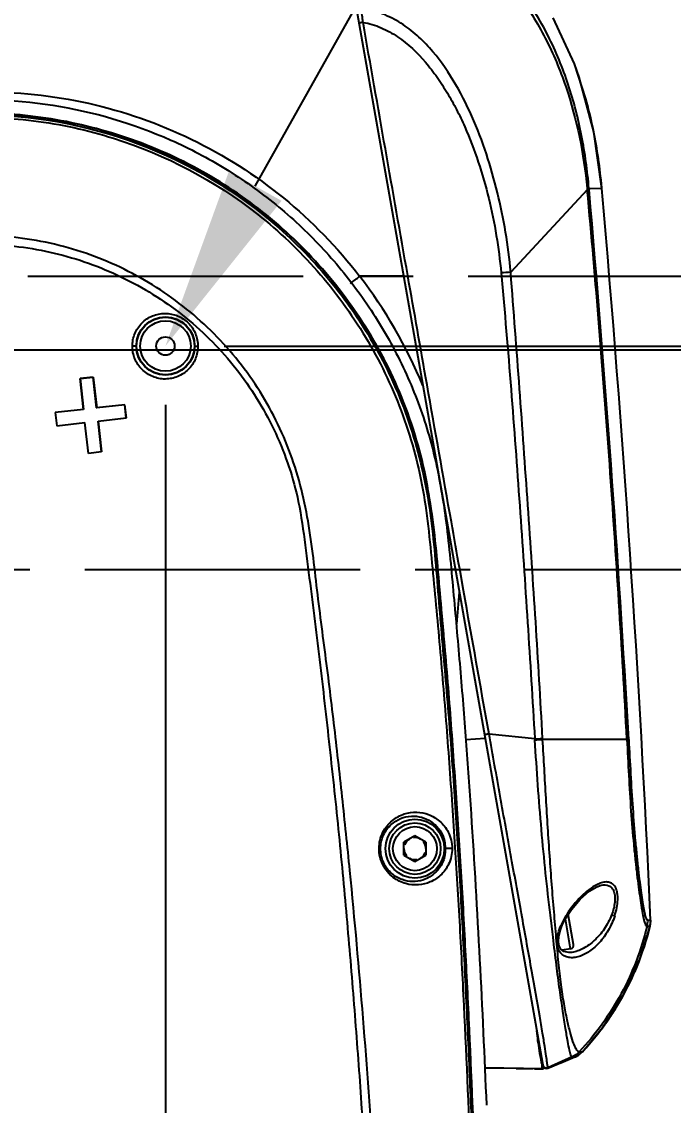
# Model space of a CAD drawing. Header units: millimetres. Extents: x 5828 to 6704, y 123 to 421.
# Drawn here: x 6421.65 to 6426.09, y 273.13 to 280.51 of the extents above; entities that cross this region are included whole.
import ezdxf
from ezdxf import colors
from ezdxf.entities.mleader import LeaderData, LeaderLine
from ezdxf.math import Vec2, Vec3

# ---------------------------------------------------------------- set-up
doc = ezdxf.new("R2010")
doc.units = ezdxf.units.MM
doc.linetypes.add('CENTER', pattern=[0.6, 0.375, -0.075, 0.075, -0.075])
for name, color, linetype in [('中心线', 7, 'Continuous'), ('外形图', 7, 'Continuous'), ('多重引线', 7, 'Continuous'), ('尺寸标注', 7, 'Continuous')]:
    doc.layers.add(name, color=color, linetype=linetype)
doc.styles.add('微软雅黑', font='msyh.ttc', dxfattribs={"height": 1.5})
doc.dimstyles.new('尺寸标注_1_20比例', dxfattribs={"dimtxt": 1.5, "dimasz": 1.25, "dimexe": 0.5, "dimexo": 0.4, "dimgap": 0.5, "dimtad": 1, "dimdec": 1, "dimlfac": 20, "dimdsep": 46, "dimtxsty": '微软雅黑', "dimcen": 0.09, "dimadec": 0, "dimazin": 0, "dimtp": 0.01, "dimtm": 0.01, "dimtfac": 1, "dimtdec": 1, "dimtofl": 0, "dimtmove": 0, "dimatfit": 3, "dimfxl": 1, "dimtolj": 1, "dimarcsym": 0})

# ---------------------------------------------------------------- blocks, each defined once
blk = doc.blocks.new('*D1102')
at = {"layer": 'Defpoints', "color": 0}
for p in [(6420.0793, 278.2753), (6422.6293, 278.3003), (6422.6293, 268.547)]:
    blk.add_point(p, dxfattribs=at)
at = {"layer": '尺寸标注', "color": 0, "lineweight": -2}
for p, q in [((6420.0793, 277.8753), (6420.0793, 268.047)), ((6422.6293, 277.9003), (6422.6293, 268.047)), ((6418.8293, 268.547), (6412.9559, 268.547)), ((6423.8793, 268.547), (6425.1293, 268.547))]:
    blk.add_line(p, q, dxfattribs=at)
at = {"layer": '尺寸标注', "color": 0}
for points in [[(6418.8293, 268.3386), (6418.8293, 268.7553), (6420.0793, 268.547)], [(6423.8793, 268.7553), (6423.8793, 268.3386), (6422.6293, 268.547)]]:
    blk.add_solid(points, dxfattribs=at)
at = {"layer": '尺寸标注', "color": 0, "insert": (6414.3231, 269.8265), "char_height": 1.5, "attachment_point": 5, "style": '微软雅黑'}
blk.add_mtext('\\A1;51', dxfattribs=at)
blk = doc.blocks.new('*D1107')
at = {"layer": 'Defpoints', "color": 0}
for p in [(6396.3543, 278.7753), (6422.6043, 233.6596), (6422.6043, 227.8259)]:
    blk.add_point(p, dxfattribs=at)
at = {"layer": '尺寸标注', "color": 0, "lineweight": -2}
for p, q in [((6396.3543, 278.3753), (6396.3543, 227.3259)), ((6422.6043, 233.2596), (6422.6043, 227.3259)), ((6397.6043, 227.8259), (6421.3543, 227.8259))]:
    blk.add_line(p, q, dxfattribs=at)
at = {"layer": '尺寸标注', "color": 0}
for points in [[(6397.6043, 228.0343), (6397.6043, 227.6176), (6396.3543, 227.8259)], [(6421.3543, 227.6176), (6421.3543, 228.0343), (6422.6043, 227.8259)]]:
    blk.add_solid(points, dxfattribs=at)
at = {"layer": '尺寸标注', "color": 0, "insert": (6409.4793, 229.1016), "char_height": 1.5, "attachment_point": 5, "style": '微软雅黑'}
blk.add_mtext('\\A1;525', dxfattribs=at)
blk = doc.blocks.new('*D1135')
at = {"layer": 'Defpoints', "color": 0}
for p in [(6418.4864, 281.4753), (6430.5043, 234.0253), (6446.3676, 234.0253)]:
    blk.add_point(p, dxfattribs=at)
at = {"layer": '尺寸标注', "color": 0, "lineweight": -2}
for p, q in [((6418.8864, 281.4753), (6446.8676, 281.4753)), ((6446.3676, 280.2253), (6446.3676, 235.2753)), ((6430.9043, 234.0253), (6446.8676, 234.0253))]:
    blk.add_line(p, q, dxfattribs=at)
at = {"layer": '尺寸标注', "color": 0}
for points in [[(6446.5759, 280.2253), (6446.1593, 280.2253), (6446.3676, 281.4753)], [(6446.1593, 235.2753), (6446.5759, 235.2753), (6446.3676, 234.0253)]]:
    blk.add_solid(points, dxfattribs=at)
at = {"layer": '尺寸标注', "color": 0, "insert": (6445.0924, 257.7263), "char_height": 1.5, "attachment_point": 5, "rotation": 90, "style": '微软雅黑'}
blk.add_mtext('\\A1;949', dxfattribs=at)
blk = doc.blocks.new('*D1137')
at = {"layer": 'Defpoints', "color": 0}
for p in [(6421.3543, 283.5458), (6420.0793, 278.2753), (6421.3543, 272.021)]:
    blk.add_point(p, dxfattribs=at)
at = {"layer": '尺寸标注', "color": 0, "lineweight": -2}
for p, q in [((6421.3543, 283.1458), (6421.3543, 271.521)), ((6420.0793, 277.8753), (6420.0793, 271.521)), ((6418.8293, 272.021), (6412.1216, 272.021)), ((6422.6043, 272.021), (6423.8543, 272.021))]:
    blk.add_line(p, q, dxfattribs=at)
at = {"layer": '尺寸标注', "color": 0}
for points in [[(6418.8293, 271.8127), (6418.8293, 272.2294), (6420.0793, 272.021)], [(6422.6043, 272.2294), (6422.6043, 271.8127), (6421.3543, 272.021)]]:
    blk.add_solid(points, dxfattribs=at)
at = {"layer": '尺寸标注', "color": 0, "insert": (6414.476, 273.2967), "char_height": 1.5, "attachment_point": 5, "style": '微软雅黑'}
blk.add_mtext('\\A1;25.5', dxfattribs=at)
blk = doc.blocks.new('*D1138')
at = {"layer": 'Defpoints', "color": 0}
for p in [(6422.6293, 278.3003), (6429.9558, 276.7753), (6435.8525, 276.7753)]:
    blk.add_point(p, dxfattribs=at)
at = {"layer": '尺寸标注', "color": 0, "lineweight": -2}
for p, q in [((6435.8525, 279.5503), (6435.8525, 280.8003)), ((6423.0293, 278.3003), (6436.3525, 278.3003)), ((6430.3558, 276.7753), (6436.3525, 276.7753)), ((6435.8525, 275.5253), (6435.8525, 268.9637))]:
    blk.add_line(p, q, dxfattribs=at)
at = {"layer": '尺寸标注', "color": 0}
for points in [[(6435.6442, 279.5503), (6436.0608, 279.5503), (6435.8525, 278.3003)], [(6436.0608, 275.5253), (6435.6442, 275.5253), (6435.8525, 276.7753)]]:
    blk.add_solid(points, dxfattribs=at)
at = {"layer": '尺寸标注', "color": 0, "insert": (6434.5768, 271.3065), "char_height": 1.5, "attachment_point": 5, "rotation": 90, "style": '微软雅黑'}
blk.add_mtext('\\A1;30.5', dxfattribs=at)
blk = doc.blocks.new('*D1139')
at = {"layer": 'Defpoints', "color": 0}
for p in [(6420.0793, 278.2753), (6429.9558, 276.7753), (6431.4263, 276.7753)]:
    blk.add_point(p, dxfattribs=at)
at = {"layer": '尺寸标注', "color": 0, "lineweight": -2}
for p, q in [((6431.4263, 279.5253), (6431.4263, 280.7753)), ((6420.4793, 278.2753), (6431.9263, 278.2753)), ((6430.3558, 276.7753), (6431.9263, 276.7753)), ((6431.4263, 275.5253), (6431.4263, 271.173))]:
    blk.add_line(p, q, dxfattribs=at)
at = {"layer": '尺寸标注', "color": 0}
for points in [[(6431.218, 279.5253), (6431.6347, 279.5253), (6431.4263, 278.2753)], [(6431.6347, 275.5253), (6431.218, 275.5253), (6431.4263, 276.7753)]]:
    blk.add_solid(points, dxfattribs=at)
at = {"layer": '尺寸标注', "color": 0, "insert": (6430.1512, 272.7241), "char_height": 1.5, "attachment_point": 5, "rotation": 90, "style": '微软雅黑'}
blk.add_mtext('\\A1;30', dxfattribs=at)

msp = doc.modelspace()

# ---------------------------------------------------------------- linework, layer by layer
at = {"layer": '中心线', "linetype": 'CENTER', "ltscale": 5}
for p, q in [((6394.6916, 278.7753), (6429.9558, 278.7753)), ((6429.9558, 276.7753), (6417.3429, 276.7753))]:
    msp.add_line(p, q, dxfattribs=at)
at = {"layer": '外形图', "color": 7, "linetype": 'Continuous'}
for p, q in [((6423.7762, 281.4753), (6425.2045, 273.3749)), ((6425.4164, 280.2222), (6425.2703, 280.5367)), ((6425.4939, 279.9845), (6425.4164, 280.2222)), ((6425.5994, 279.4071), (6425.5472, 279.7601)), ((6425.5036, 279.3651), (6424.9818, 278.8033)), ((6425.5027, 279.3745), (6425.5036, 279.3651)), ((6425.5027, 279.3745), (6425.5036, 279.3651)), ((6425.5149, 279.3749), (6425.6025, 279.3736)), ((6425.5149, 279.3749), (6425.5156, 279.3659)), ((6425.6025, 279.3736), (6425.5994, 279.4071)), ((6424.2522, 278.7753), (6423.9526, 278.7753)), ((6422.0474, 278.0788), (6422.1375, 278.0888)), ((6422.1371, 278.0883), (6422.0479, 278.0784)), ((6422.1371, 278.0883), (6422.1375, 278.0888)), ((6422.1604, 277.8782), (6422.1371, 278.0883)), ((6422.1375, 278.0888), (6422.1608, 277.8787)), ((6422.0708, 277.8687), (6422.0474, 278.0788)), ((6422.0479, 278.0784), (6422.0474, 278.0788)), ((6422.0479, 278.0784), (6422.0713, 277.8683)), ((6422.0708, 277.8687), (6421.8787, 277.8474)), ((6422.0713, 277.8683), (6422.0708, 277.8687)), ((6422.3525, 277.8996), (6422.1604, 277.8782)), ((6422.1604, 277.8782), (6422.1608, 277.8787)), ((6422.3529, 277.9), (6422.1608, 277.8787)), ((6422.3525, 277.8996), (6422.3529, 277.9)), ((6422.3624, 277.8104), (6422.3525, 277.8996)), ((6422.3629, 277.81), (6422.3529, 277.9)), ((6421.8787, 277.8474), (6421.8887, 277.7573)), ((6422.1703, 277.7891), (6422.3624, 277.8104)), ((6422.1708, 277.7887), (6422.3629, 277.81)), ((6422.3624, 277.8104), (6422.3629, 277.81)), ((6421.8887, 277.7573), (6422.0808, 277.7787)), ((6422.1041, 277.5686), (6422.0808, 277.7787)), ((6422.1937, 277.579), (6422.1703, 277.7891)), ((6422.1703, 277.7891), (6422.1708, 277.7887)), ((6422.1708, 277.7887), (6422.1942, 277.5786)), ((6422.1942, 277.5786), (6422.1041, 277.5686)), ((6424.6603, 276.6341), (6424.6341, 276.7817)), ((6425.1461, 275.6229), (6424.8342, 275.6565)), ((6424.8077, 275.6253), (6424.6754, 275.6158)), ((6425.199, 275.6261), (6425.1994, 275.6197)), ((6425.7736, 275.6193), (6425.1994, 275.6197)), ((6424.3293, 274.9619), (6424.2543, 274.9186)), ((6424.2543, 274.832), (6424.2543, 274.9186)), ((6424.4043, 274.9186), (6424.3293, 274.9619)), ((6424.4043, 274.9186), (6424.4043, 274.832)), ((6424.2543, 274.832), (6424.3293, 274.7887)), ((6424.3293, 274.7887), (6424.4043, 274.832)), ((6425.5979, 274.6264), (6425.5983, 274.6265)), ((6425.2548, 274.4013), (6425.2523, 274.4221)), ((6425.2567, 274.3851), (6425.2548, 274.4013)), ((6425.3308, 274.3505), (6425.3514, 274.3928)), ((6425.3901, 274.1938), (6425.3542, 274.3972)), ((6425.4104, 274.2227), (6425.3741, 274.4282)), ((6425.2659, 274.3089), (6425.2567, 274.3851)), ((6425.9149, 274.3888), (6425.9353, 274.3886)), ((6425.9313, 274.3468), (6425.9325, 274.3526)), ((6425.2704, 274.2715), (6425.2659, 274.3089)), ((6425.3901, 274.1938), (6425.332, 274.1835)), ((6425.3984, 274.1682), (6425.3767, 274.1667)), ((6425.3984, 274.1682), (6425.3977, 274.1681)), ((6425.6184, 273.6705), (6425.7554, 273.8881)), ((6425.4709, 273.4919), (6425.6184, 273.6705)), ((6425.2345, 273.3797), (6425.4186, 273.4557)), ((6425.4006, 273.4565), (6425.2349, 273.382)), ((6425.3226, 273.4161), (6425.4186, 273.4557)), ((6425.4008, 273.4565), (6425.4186, 273.4557)), ((6425.4186, 273.4557), (6425.423, 273.4576)), ((6425.4186, 273.4557), (6425.4186, 273.4557)), ((6425.423, 273.4576), (6425.4436, 273.4689)), ((6425.4709, 273.4919), (6425.4709, 273.4919)), ((6425.1999, 273.3754), (6424.8042, 273.3823)), ((6425.0191, 273.3766), (6424.8042, 273.3786)), ((6425.0179, 273.3771), (6425.1301, 273.3757)), ((6425.1999, 273.3753), (6425.0191, 273.3766)), ((6425.1427, 273.3756), (6425.2027, 273.3749)), ((6425.202, 273.3946), (6425.205, 273.3878)), ((6425.202, 273.3945), (6425.2052, 273.3874)), ((6425.203, 273.3751), (6425.2027, 273.3751)), ((6425.2044, 273.3754), (6425.203, 273.3751)), ((6425.203, 273.3751), (6425.2044, 273.3753)), ((6425.205, 273.3878), (6425.214, 273.3803)), ((6425.2052, 273.3874), (6425.2144, 273.38)), ((6425.2345, 273.3798), (6425.2349, 273.382)), ((6425.2345, 273.3797), (6425.2345, 273.3798)), ((6425.2351, 273.3798), (6425.2349, 273.3799)), ((6425.2351, 273.3798), (6425.2389, 273.3815))]:
    msp.add_line(p, q, dxfattribs=at)
for points in [[(6425.5472, 279.7601), (6425.4487, 280.1319), (6425.4164, 280.2222)], [(6425.6025, 279.3741), (6425.5474, 279.7594), (6425.5472, 279.7598)], [(6425.3514, 274.3928), (6425.3955, 274.4614), (6425.4545, 274.5309), (6425.5155, 274.5846), (6425.5676, 274.6162), (6425.5983, 274.6265)], [(6425.3767, 274.1667), (6425.3445, 274.1738), (6425.3242, 274.1895), (6425.3119, 274.2122), (6425.3067, 274.2412), (6425.309, 274.278), (6425.3202, 274.3225), (6425.3308, 274.3505)], [(6425.7554, 273.8881), (6425.862, 274.1218), (6425.9313, 274.3468)], [(6425.9325, 274.3526), (6425.9354, 274.3809), (6425.9353, 274.3886)], [(6425.4008, 273.4565), (6425.4085, 273.4563), (6425.4147, 273.4561), (6425.4178, 273.4559), (6425.4186, 273.4557)], [(6425.4436, 273.4689), (6425.4648, 273.4857), (6425.4709, 273.4919)], [(6425.214, 273.3803), (6425.2256, 273.3778), (6425.2347, 273.3798)], [(6425.2144, 273.38), (6425.2259, 273.3777), (6425.2348, 273.3797)]]:
    msp.add_lwpolyline(points, dxfattribs=at)
for centre, radius in [((6422.6297, 278.3005), 0.1987), ((6422.6293, 278.3003), 0.1969), ((6422.6293, 278.3003), 0.1719), ((6422.6293, 278.3003), 0.0625), ((6424.3293, 274.8753), 0.2), ((6424.3293, 274.8753), 0.175), ((6424.3293, 274.8753), 0.15)]:
    msp.add_circle(centre, radius, dxfattribs=at)
for centre, radius, start, end in [((6419.9404, 280.0092), 4.0656, 7.01368, 8.37311), ((6424.0778, 279.9083), 0.606, 99.71143, 100.71993), ((6422.4678, 279.1473), 3.1398, 11.85191, 15.46389), ((6422.0572, 279.0632), 3.5589, 5.54602, 11.82008), ((6305.7747, 268.857), 120.2013, 3.22543, 5.015637), ((6308.8918, 269.0799), 117.1638, 2.596993, 5.040602), ((6420.0873, 283.7847), 6.3273, 306.93363, 307.6534), ((6421.3586, 276.7769), 3.2745, 22.51513, 37.61094), ((6425.7176, 269.1047), 9.7265, 94.33809, 94.7225), ((6419.5862, 276.5214), 4.8993, 7.41538, 7.6559), ((6418.877, 276.4299), 5.6143, 6.87728, 7.40759), ((6424.631, 262.3791), 14.3975, 90.10461, 90.22647), ((6420.9368, 276.808), 3.6996, 353.74733, 357.1273), ((6424.8231, 281.3911), 5.7772, 273.20477, 273.73117), ((6427.5309, 275.7565), 2.3886, 183.20741, 183.36401), ((6424.8422, 280.7715), 5.1641, 273.3775, 273.96647), ((6424.3293, 274.8753), 0.075, 120, 160.00237), ((6424.3293, 274.8753), 0.075, 60, 100.00237), ((6424.3293, 274.8753), 0.075, 0, 40.00237), ((6424.3112, 274.874), 0.2266, 0.84025, 13.58883), ((6424.3293, 274.8753), 0.075, 180, 220.00237), ((6424.3293, 274.8753), 0.075, 300, 340.00237), ((6424.3136, 274.8741), 0.2242, 346.06541, 353.44771), ((6424.312, 274.8743), 0.2258, 353.42726, 0.24736), ((6424.3223, 274.8743), 0.2155, 0.27177, 0.821), ((6424.3293, 274.8753), 0.075, 240, 280.00237), ((6425.9473, 274.0604), 0.6891, 146.65321, 148.2725), ((6425.9495, 274.059), 0.6917, 146.29496, 146.65404), ((6424.0935, 274.7891), 1.8903, 337.71795, 346.46797), ((6425.7642, 274.3821), 0.1508, 346.52233, 2.56239), ((6425.7854, 274.3818), 0.15, 346.49468, 349.45228), ((6425.7852, 274.3819), 0.1503, 349.46001, 359.01835), ((6425.7854, 274.3818), 0.1501, 359.0267, 2.59586), ((6425.3858, 274.2184), 0.025, 280, 10), ((6424.0711, 274.798), 1.9143, 334.83315, 337.72544), ((6424.0583, 274.8041), 1.9285, 328.55252, 334.8309), ((6424.0663, 274.7992), 1.9192, 325.64127, 328.55301), ((6424.0903, 274.7825), 1.8899, 316.9288, 325.64701), ((6425.4007, 273.4509), 0.00559, 89.68705, 91.95167), ((6425.3614, 273.5944), 0.15, 292.42868, 316.90299), ((6425.4483, 273.4951), 0.0046, 266.22927, 269.11316), ((6424.837, 273.3378), 0.3637, 9.23167, 9.39203)]:
    msp.add_arc(centre, radius, start, end, dxfattribs=at)
for points, knots in [([(6425.5149, 279.3749), (6425.5044, 279.4948), (6425.4718, 279.7336), (6425.3816, 280.0839), (6425.2449, 280.419), (6425.0565, 280.7284), (6424.8121, 280.9966), (6424.5143, 281.2046), (6424.1784, 281.3412), (6423.9412, 281.3867), (6423.8218, 281.3992)], [0, 0, 0, 0, 0.125163, 0.25031, 0.375415, 0.500449, 0.625393, 0.750283, 0.875114, 1, 1, 1, 1]), ([(6423.8248, 281.3721), (6423.9422, 281.3593), (6424.1756, 281.3133), (6424.505, 281.1753), (6424.7969, 280.9688), (6425.0382, 280.705), (6425.226, 280.4011), (6425.4095, 279.9628), (6425.4799, 279.6102), (6425.5027, 279.3745)], [0, 0, 0, 0, 0.124836, 0.249585, 0.374464, 0.499502, 0.624681, 0.749918, 1, 1, 1, 1]), ([(6424.9818, 278.8033), (6424.9736, 278.8945), (6424.9497, 279.0764), (6424.8946, 279.3459), (6424.8196, 279.6107), (6424.7218, 279.868), (6424.5965, 280.1132), (6424.4631, 280.3013), (6424.3328, 280.4308), (6424.2215, 280.5124), (6424.0974, 280.5729), (6424.0079, 280.5954), (6423.9627, 280.6013)], [0, 0, 0, 0, 0.125031, 0.250099, 0.37513, 0.50017, 0.625208, 0.750181, 0.812742, 0.875269, 0.937719, 1, 1, 1, 1]), ([(6423.9651, 280.5038), (6423.9635, 280.5035), (6423.9585, 280.5025), (6423.9536, 280.5015), (6423.9502, 280.5006)], [0, 0, 0, 0, 0.318131, 1, 1, 1, 1]), ([(6423.9756, 280.5057), (6424.0179, 280.4995), (6424.1006, 280.473), (6424.2513, 280.39), (6424.3768, 280.2691), (6424.4814, 280.1331), (6424.5514, 280.0247), (6424.6138, 279.9118), (6424.6877, 279.7565), (6424.7642, 279.5553), (6424.8352, 279.3072), (6424.887, 279.0544), (6424.9082, 278.8836), (6424.9168, 278.7981)], [0, 0, 0, 0, 0.062274, 0.124679, 0.249418, 0.31193, 0.374483, 0.43704, 0.499604, 0.624694, 0.749801, 0.874899, 1, 1, 1, 1]), ([(6418.7661, 278.7753), (6418.8435, 278.8728), (6419.0093, 279.0591), (6419.381, 279.3908), (6419.9124, 279.7234), (6420.6204, 279.973), (6421.3653, 280.0614), (6422.1106, 279.982), (6422.8187, 279.7351), (6423.4513, 279.3316), (6423.801, 278.972), (6423.9526, 278.7753)], [0, 0, 0, 0, 0.062666, 0.125348, 0.250491, 0.375626, 0.500551, 0.625247, 0.749966, 0.874901, 1, 1, 1, 1]), ([(6418.7738, 273.121), (6418.7258, 273.3968), (6418.627, 273.948), (6418.4987, 274.6361), (6418.3947, 275.1863), (6418.3145, 275.5985), (6418.2344, 276.0108), (6418.1763, 276.3564), (6418.1542, 276.6358), (6418.152, 276.9161), (6418.1837, 277.2659), (6418.2757, 277.6772), (6418.4683, 278.2039), (6418.8368, 278.8081), (6419.4504, 279.3931), (6420.1945, 279.8001), (6421.019, 280.0008), (6421.867, 279.9774), (6422.5462, 279.7774), (6423.0428, 279.5157), (6423.3867, 279.2714), (6423.6954, 278.984), (6423.9633, 278.6583), (6424.1858, 278.3002), (6424.3313, 277.9802), (6424.4206, 277.7144), (6424.4902, 277.4428), (6424.5236, 277.235), (6424.5416, 277.096)], [0, 0, 0, 0, 0.062513, 0.125028, 0.156286, 0.187532, 0.218806, 0.250079, 0.265702, 0.281343, 0.312626, 0.343892, 0.37516, 0.437556, 0.499964, 0.56237, 0.624787, 0.687222, 0.749663, 0.780957, 0.812261, 0.843563, 0.874854, 0.906148, 0.937447, 0.953088, 0.968718, 1, 1, 1, 1]), ([(6418.2475, 276.5904), (6418.2242, 276.9862), (6418.333, 277.7953), (6418.9371, 278.8529), (6419.8938, 279.6091), (6421.0647, 279.9516), (6422.278, 279.8283), (6423.18, 279.3521), (6423.751, 278.7917), (6424.0927, 278.2959), (6424.3343, 277.744), (6424.4155, 277.351), (6424.4433, 277.1536)], [0, 0, 0, 0, 0.124783, 0.249565, 0.374368, 0.499174, 0.624051, 0.74895, 0.811694, 0.874513, 0.937262, 1, 1, 1, 1]), ([(6419.5214, 268.1349), (6419.4977, 268.5079), (6419.4375, 269.253), (6419.3113, 270.367), (6419.1572, 271.4775), (6418.9801, 272.5846), (6418.8186, 273.5047), (6418.683, 274.2397), (6418.5955, 274.6985), (6418.5258, 275.0656), (6418.4741, 275.3411), (6418.4216, 275.6164), (6418.3651, 275.891), (6418.3088, 276.1656), (6418.2671, 276.4432), (6418.2499, 276.7236), (6418.2596, 277.0979), (6418.3368, 277.5618), (6418.5276, 278.0921), (6418.8112, 278.5795), (6419.2984, 279.1487), (6420.0891, 279.6815), (6421.2002, 279.9412), (6422.3309, 279.7903), (6423.1703, 279.3381), (6423.7104, 278.8186), (6424.0398, 278.361), (6424.2814, 277.8516), (6424.3772, 277.4879), (6424.4101, 277.3039)], [0, 0, 0, 0, 0.062555, 0.12511, 0.187665, 0.25022, 0.312774, 0.344052, 0.37533, 0.390968, 0.406604, 0.422242, 0.437889, 0.453533, 0.469169, 0.484829, 0.500496, 0.531785, 0.56307, 0.594351, 0.625632, 0.687938, 0.750243, 0.812549, 0.874854, 0.906134, 0.93742, 0.968706, 1, 1, 1, 1]), ([(6424.4418, 277.1742), (6424.4292, 277.2675), (6424.3977, 277.4535), (6424.2996, 277.8177), (6424.115, 278.2537), (6423.8028, 278.7279), (6423.4101, 279.138), (6422.9495, 279.4701), (6422.436, 279.7125), (6421.8874, 279.8585), (6421.3216, 279.9054), (6420.7566, 279.8479), (6420.2116, 279.6886), (6419.7045, 279.4334), (6419.2511, 279.0915), (6418.8672, 278.6732), (6418.5645, 278.1928), (6418.3542, 277.6655), (6418.2796, 277.294), (6418.2592, 277.1069)], [0, 0, 0, 0, 0.031274, 0.062558, 0.125052, 0.187548, 0.250044, 0.31254, 0.375035, 0.437533, 0.500031, 0.562524, 0.62502, 0.687517, 0.750014, 0.81251, 0.875007, 0.937503, 1, 1, 1, 1]), ([(6419.5381, 268.136), (6419.5137, 268.5071), (6419.454, 269.2488), (6419.3291, 270.3579), (6419.177, 271.4635), (6419.0018, 272.5657), (6418.8415, 273.4817), (6418.7073, 274.2135), (6418.6205, 274.6703), (6418.5509, 275.0357), (6418.499, 275.3098), (6418.447, 275.5839), (6418.3924, 275.8575), (6418.3359, 276.1308), (6418.2789, 276.4986), (6418.2621, 276.9659), (6418.3486, 277.5203), (6418.5325, 278.05), (6418.8077, 278.5385), (6419.1672, 278.969), (6419.5982, 279.3277), (6420.0863, 279.6041), (6420.6167, 279.787), (6421.1715, 279.8707), (6421.7325, 279.8522), (6422.4612, 279.6936), (6423.135, 279.3374), (6423.6757, 278.8237), (6424.0062, 278.3699), (6424.251, 277.8653), (6424.3503, 277.5043), (6424.383, 277.3212)], [0, 0, 0, 0, 0.062516, 0.125032, 0.18755, 0.250066, 0.312583, 0.343842, 0.3751, 0.390729, 0.406358, 0.421988, 0.437617, 0.453246, 0.468885, 0.500147, 0.531388, 0.562637, 0.593884, 0.62512, 0.656369, 0.687626, 0.718882, 0.750132, 0.7814, 0.812672, 0.874947, 0.906214, 0.937484, 0.96875, 1, 1, 1, 1]), ([(6425.5149, 279.3749), (6425.5143, 279.375), (6425.5103, 279.375), (6425.5062, 279.3747), (6425.5027, 279.3745)], [0, 0, 0, 0, 0.127761, 1, 1, 1, 1]), ([(6425.5157, 279.3659), (6425.5151, 279.3659), (6425.5111, 279.3657), (6425.5071, 279.3654), (6425.5036, 279.3651)], [0, 0, 0, 0, 0.127525, 1, 1, 1, 1]), ([(6425.7736, 275.6193), (6425.7399, 276.2443), (6425.6813, 277.1815), (6425.5861, 278.4298), (6425.5324, 279.0535), (6425.5036, 279.3651)], [0, 0, 0, 0, 0.499998, 0.749999, 1, 1, 1, 1]), ([(6424.1544, 267.6702), (6424.1577, 267.7542), (6424.161, 267.9223), (6424.1663, 268.2587), (6424.1732, 268.6791), (6424.1728, 269.1837), (6424.1661, 269.8566), (6424.1511, 270.6976), (6424.1097, 271.7062), (6424.0532, 272.714), (6423.979, 273.7207), (6423.9042, 274.5586), (6423.8341, 275.2279), (6423.7878, 275.6459), (6423.7474, 275.9799), (6423.7151, 276.2301), (6423.6822, 276.4803), (6423.652, 276.7308), (6423.6225, 276.9815), (6423.5807, 277.2306), (6423.5168, 277.4752), (6423.3969, 277.7902), (6423.1816, 278.1556), (6422.8339, 278.526), (6422.4132, 278.8112), (6421.9398, 278.9963), (6421.4369, 279.0717), (6420.9297, 279.0332), (6420.4437, 278.8831), (6420.0039, 278.6283), (6419.6308, 278.2834), (6419.3442, 277.8637), (6419.1547, 277.392), (6419.1017, 277.0566), (6419.093, 276.8886)], [0, 0, 0, 0, 0.015625, 0.031251, 0.062506, 0.093762, 0.125021, 0.187542, 0.250065, 0.312589, 0.375114, 0.437638, 0.4689, 0.500163, 0.515791, 0.531418, 0.547046, 0.56268, 0.578314, 0.593939, 0.609581, 0.62522, 0.656452, 0.687674, 0.718895, 0.750118, 0.781349, 0.8126, 0.843856, 0.875079, 0.906277, 0.937495, 0.968746, 1, 1, 1, 1]), ([(6420.354, 267.7635), (6420.3461, 268.089), (6420.3191, 268.7397), (6420.2544, 269.7147), (6420.1658, 270.6882), (6420.0505, 271.6592), (6419.9142, 272.6273), (6419.7825, 273.4315), (6419.6628, 274.0721), (6419.5684, 274.5515), (6419.4694, 275.0299), (6419.3598, 275.506), (6419.2545, 275.9823), (6419.1447, 276.3755), (6419.116, 276.7008), (6419.1211, 276.9455), (6419.1529, 277.1884), (6419.2319, 277.5048), (6419.3957, 277.8811), (6419.7803, 278.4083), (6420.4652, 278.8893), (6421.2893, 279.0343), (6421.9348, 278.936), (6422.3936, 278.7589), (6422.8029, 278.4871), (6423.1442, 278.1328), (6423.3967, 277.711), (6423.5014, 277.3996), (6423.5347, 277.2403)], [0, 0, 0, 0, 0.062541, 0.125122, 0.187724, 0.250339, 0.312957, 0.375569, 0.406871, 0.438168, 0.469457, 0.500736, 0.532003, 0.56325, 0.578894, 0.594545, 0.610199, 0.625853, 0.657101, 0.688323, 0.750405, 0.812555, 0.843804, 0.875037, 0.906259, 0.937489, 0.968739, 1, 1, 1, 1]), ([(6424.9168, 278.7981), (6424.9406, 278.5339), (6424.9853, 278.0052), (6425.0436, 277.2114), (6425.0973, 276.4173), (6425.13, 275.8877), (6425.1461, 275.6229)], [0, 0, 0, 0, 0.249989, 0.500001, 0.750012, 1, 1, 1, 1]), ([(6425.1991, 275.6261), (6425.1843, 275.891), (6425.1532, 276.4209), (6425.081, 277.48), (6425.0233, 278.2741), (6424.9818, 278.8033)], [0, 0, 0, 0, 0.249988, 0.500003, 1, 1, 1, 1]), ([(6422.4038, 278.2987), (6422.4038, 278.3277), (6422.4153, 278.3865), (6422.4647, 278.4608), (6422.5388, 278.5106), (6422.6263, 278.5283), (6422.7141, 278.5111), (6422.7888, 278.4613), (6422.8387, 278.3868), (6422.8503, 278.3278), (6422.8503, 278.2986)], [0, 0, 0, 0, 0.125068, 0.249765, 0.37432, 0.49892, 0.623834, 0.749122, 0.874612, 1, 1, 1, 1]), ([(6422.431, 278.3003), (6422.4308, 278.2995), (6422.4272, 278.2998), (6422.4227, 278.2988), (6422.414, 278.2988), (6422.4075, 278.2986), (6422.4038, 278.2987)], [0, 0, 0, 0, 0.087672, 0.276525, 0.58742, 1, 1, 1, 1]), ([(6422.8503, 278.2986), (6422.8503, 278.2696), (6422.8386, 278.211), (6422.7892, 278.137), (6422.7153, 278.0872), (6422.628, 278.0695), (6422.5402, 278.0866), (6422.4655, 278.1362), (6422.4156, 278.2106), (6422.4038, 278.2695), (6422.4038, 278.2987)], [0, 0, 0, 0, 0.125007, 0.24955, 0.373962, 0.498557, 0.623599, 0.749027, 0.874574, 1, 1, 1, 1]), ([(6422.8284, 278.3003), (6422.8286, 278.2997), (6422.8314, 278.2998), (6422.835, 278.299), (6422.842, 278.2988), (6422.8472, 278.2986), (6422.8503, 278.2986)], [0, 0, 0, 0, 0.089887, 0.281584, 0.580491, 1, 1, 1, 1]), ([(6424.383, 277.3212), (6424.3998, 277.2268), (6424.4244, 277.0363), (6424.4609, 276.6543), (6424.5065, 276.1767), (6424.552, 275.6029), (6424.5937, 275.0288), (6424.6288, 274.4542), (6424.6691, 273.6878), (6424.7106, 272.7293), (6424.7489, 271.5786), (6424.7774, 270.6197), (6424.799, 269.8525), (6424.8227, 269.0854), (6424.8411, 268.51), (6424.8556, 268.1265)], [0, 0, 0, 0, 0.031248, 0.062509, 0.125005, 0.187504, 0.250004, 0.312504, 0.375003, 0.500002, 0.625002, 0.750001, 0.812501, 0.875001, 1, 1, 1, 1]), ([(6424.4101, 277.3039), (6424.4438, 277.1154), (6424.4702, 276.8287), (6424.5005, 276.447), (6424.5257, 276.1608), (6424.5505, 275.8747), (6424.5812, 275.4931), (6424.6138, 275.0155), (6424.6476, 274.442), (6424.6771, 273.8683), (6424.7031, 273.2944), (6424.7334, 272.5291), (6424.7644, 271.5722), (6424.7978, 270.4238), (6424.8313, 269.2754), (6424.8574, 268.5099), (6424.8732, 268.1273)], [0, 0, 0, 0, 0.062492, 0.093767, 0.125019, 0.15626, 0.187503, 0.250004, 0.312507, 0.375006, 0.437505, 0.500005, 0.625004, 0.750002, 0.875001, 1, 1, 1, 1]), ([(6423.5347, 277.2403), (6423.5551, 277.1425), (6423.5813, 276.944), (6423.6187, 276.6466), (6423.6579, 276.3493), (6423.6926, 276.0515), (6423.7264, 275.7535), (6423.7708, 275.3561), (6423.823, 274.859), (6423.8772, 274.2616), (6423.9262, 273.6637), (6423.9698, 273.0654), (6424.0192, 272.2671), (6424.0592, 271.4682), (6424.0879, 270.6689), (6424.1024, 270.0693), (6424.1125, 269.4696), (6424.1189, 268.9698), (6424.1198, 268.57), (6424.1167, 268.1703), (6424.1164, 267.8705), (6424.1123, 267.6707)], [0, 0, 0, 0, 0.031244, 0.062486, 0.093733, 0.124981, 0.15623, 0.187481, 0.249986, 0.312493, 0.375001, 0.43751, 0.500019, 0.625035, 0.687542, 0.750046, 0.812546, 0.87504, 0.906284, 0.937527, 1, 1, 1, 1]), ([(6424.4433, 277.1536), (6424.4701, 276.9639), (6424.5, 276.5815), (6424.5538, 276.0093), (6424.5955, 275.4359), (6424.6349, 274.8624), (6424.667, 274.2884), (6424.7051, 273.5229), (6424.7435, 272.5655), (6424.7799, 271.4164), (6424.8125, 270.2671), (6424.8472, 269.1179), (6424.8736, 268.3519), (6424.8902, 267.969)], [0, 0, 0, 0, 0.0625, 0.125, 0.1875, 0.25, 0.3125, 0.375, 0.5, 0.625, 0.75, 0.875, 1, 1, 1, 1]), ([(6424.8915, 267.9691), (6424.8749, 268.3498), (6424.8491, 269.1115), (6424.8143, 270.2542), (6424.7821, 271.397), (6424.7458, 272.5397), (6424.7004, 273.682), (6424.6507, 274.6334), (6424.6008, 275.394), (6424.5652, 275.869), (6424.5336, 276.2488), (6424.5075, 276.5334), (6424.4815, 276.818), (6424.4624, 277.0076), (6424.4509, 277.1022)], [0, 0, 0, 0, 0.125, 0.249999, 0.374999, 0.499998, 0.624998, 0.749997, 0.812496, 0.874996, 0.906246, 0.937496, 0.968744, 1, 1, 1, 1]), ([(6424.5416, 277.096), (6424.5629, 276.9316), (6424.593, 276.6012), (6424.6376, 276.1057), (6424.6773, 275.6098), (6424.7235, 274.9481), (6424.7721, 274.1203), (6424.8024, 273.4577), (6424.816, 273.1263)], [0, 0, 0, 0, 0.125004, 0.25, 0.375001, 0.500001, 0.75, 1, 1, 1, 1]), ([(6424.8342, 275.6565), (6424.8304, 275.6558), (6424.8249, 275.6548), (6424.8177, 275.6536), (6424.813, 275.6529), (6424.8092, 275.6523), (6424.8059, 275.6517), (6424.8044, 275.6519), (6424.8031, 275.6514), (6424.803, 275.6517)], [0, 0, 0, 0, 0.365055, 0.535521, 0.688299, 0.816499, 0.914583, 0.977383, 1, 1, 1, 1]), ([(6425.2349, 273.382), (6425.2347, 273.3852), (6425.233, 273.3966), (6425.2295, 273.4228), (6425.2227, 273.4679), (6425.2124, 273.535), (6425.1975, 273.6263), (6425.1687, 273.7969), (6425.1222, 274.0608), (6425.0572, 274.4206), (6424.9849, 274.8187), (6424.9097, 275.2345), (6424.8594, 275.5153), (6424.8342, 275.6565)], [0, 0, 0, 0, 0.004161, 0.015043, 0.034357, 0.063368, 0.103213, 0.154554, 0.28806, 0.451244, 0.629419, 0.813696, 1, 1, 1, 1]), ([(6425.2523, 274.4221), (6425.2409, 274.5171), (6425.2183, 274.7111), (6425.1908, 275.007), (6425.1662, 275.31), (6425.153, 275.514), (6425.1464, 275.6163)], [0, 0, 0, 0, 0.239315, 0.488781, 0.743313, 1, 1, 1, 1]), ([(6425.448, 273.4905), (6425.4437, 273.4902), (6425.4366, 273.4968), (6425.4294, 273.5073), (6425.418, 273.5286), (6425.403, 273.5675), (6425.3841, 273.6308), (6425.3644, 273.7164), (6425.3439, 273.8246), (6425.3234, 273.9547), (6425.3068, 274.1047), (6425.292, 274.2704), (6425.2769, 274.4477), (6425.2615, 274.6334), (6425.2474, 274.8251), (6425.2347, 275.0209), (6425.2185, 275.2862), (6425.2069, 275.4861), (6425.1994, 275.6197)], [0, 0, 0, 0, 0.005995, 0.011274, 0.018434, 0.039175, 0.069461, 0.110114, 0.161339, 0.222686, 0.293263, 0.371103, 0.454093, 0.540836, 0.63026, 0.721489, 0.813804, 1, 1, 1, 1]), ([(6425.7855, 275.6201), (6425.785, 275.6201), (6425.781, 275.6197), (6425.777, 275.6195), (6425.7736, 275.6193)], [0, 0, 0, 0, 0.127621, 1, 1, 1, 1]), ([(6425.7736, 275.6193), (6425.778, 275.5377), (6425.7857, 275.3752), (6425.7997, 275.1364), (6425.8158, 274.9443), (6425.8303, 274.8009), (6425.8412, 274.7045), (6425.852, 274.6177), (6425.8626, 274.5415), (6425.8727, 274.4769), (6425.8818, 274.4248), (6425.8892, 274.3898), (6425.895, 274.3692), (6425.8986, 274.3592), (6425.9018, 274.3524), (6425.9049, 274.3483), (6425.9081, 274.3467), (6425.9101, 274.3468), (6425.9109, 274.3469)], [0, 0, 0, 0, 0.19041, 0.379342, 0.557837, 0.639771, 0.715475, 0.783897, 0.843772, 0.894789, 0.936497, 0.967098, 0.978062, 0.98629, 0.991957, 0.995565, 0.997981, 1, 1, 1, 1]), ([(6425.7855, 275.6201), (6425.7899, 275.5415), (6425.7981, 275.385), (6425.812, 275.1546), (6425.8268, 274.9689), (6425.84, 274.8298), (6425.8499, 274.7361), (6425.8598, 274.6516), (6425.8695, 274.5775), (6425.8789, 274.5148), (6425.8866, 274.4699), (6425.8924, 274.4403), (6425.8962, 274.4234), (6425.9, 274.4099), (6425.9038, 274.3984), (6425.9098, 274.3884), (6425.9149, 274.3888)], [0, 0, 0, 0, 0.189896, 0.378366, 0.557005, 0.639297, 0.715454, 0.784355, 0.844651, 0.895787, 0.937487, 0.954496, 0.968579, 0.979528, 0.987462, 1, 1, 1, 1]), ([(6424.0848, 274.8768), (6424.0851, 274.9147), (6424.1026, 274.9879), (6424.169, 275.0701), (6424.2528, 275.1159), (6424.3404, 275.1285), (6424.4252, 275.1117), (6424.5029, 275.0654), (6424.5655, 274.9858), (6424.5826, 274.9146), (6424.5828, 274.8766)], [0, 0, 0, 0, 0.147293, 0.279785, 0.398597, 0.508961, 0.616436, 0.727714, 0.852729, 1, 1, 1, 1]), ([(6424.0947, 274.8753), (6424.0948, 274.9076), (6424.1089, 274.9699), (6424.1763, 275.0612), (6424.3009, 275.1139), (6424.4258, 275.0786), (6424.5002, 275.0078), (6424.5245, 274.9562), (6424.5315, 274.9273)], [0, 0, 0, 0, 0.152456, 0.290018, 0.52314, 0.739852, 0.859602, 1, 1, 1, 1]), ([(6424.5828, 274.8766), (6424.5828, 274.8398), (6424.5675, 274.7709), (6424.5094, 274.6922), (6424.4356, 274.644), (6424.3521, 274.6234), (6424.2625, 274.6322), (6424.174, 274.6765), (6424.103, 274.761), (6424.0847, 274.8375), (6424.0848, 274.8768)], [0, 0, 0, 0, 0.142062, 0.261321, 0.369397, 0.475719, 0.587118, 0.709787, 0.848575, 1, 1, 1, 1]), ([(6424.0848, 274.8768), (6424.0871, 274.8766), (6424.09, 274.876), (6424.0941, 274.8762), (6424.0947, 274.8753)], [0, 0, 0, 0, 0.682399, 1, 1, 1, 1]), ([(6424.5312, 274.8201), (6424.5244, 274.7929), (6424.5019, 274.7439), (6424.4477, 274.6899), (6424.3838, 274.658), (6424.3131, 274.6473), (6424.2383, 274.6606), (6424.1657, 274.7029), (6424.1089, 274.7772), (6424.0945, 274.8421), (6424.0947, 274.8753)], [0, 0, 0, 0, 0.13124, 0.245001, 0.352144, 0.459971, 0.574385, 0.701141, 0.844464, 1, 1, 1, 1]), ([(6424.5828, 274.8766), (6424.5784, 274.877), (6424.5699, 274.8773), (6424.5592, 274.8773), (6424.5509, 274.877), (6424.545, 274.8768), (6424.541, 274.876), (6424.5382, 274.8759), (6424.5378, 274.8753)], [0, 0, 0, 0, 0.291812, 0.56752, 0.707843, 0.844852, 0.951289, 1, 1, 1, 1]), ([(6425.5818, 274.6358), (6425.5631, 274.6279), (6425.5255, 274.6056), (6425.4519, 274.5445), (6425.403, 274.4862), (6425.3741, 274.4428)], [0, 0, 0, 0, 0.212637, 0.453979, 1, 1, 1, 1]), ([(6425.6902, 274.4167), (6425.6961, 274.4347), (6425.7056, 274.4706), (6425.7125, 274.5236), (6425.7104, 274.5714), (6425.6989, 274.6105), (6425.6768, 274.6379), (6425.6466, 274.6495), (6425.614, 274.6475), (6425.5926, 274.6404), (6425.5818, 274.6358)], [0, 0, 0, 0, 0.173355, 0.338967, 0.486522, 0.608075, 0.706393, 0.796113, 0.891837, 1, 1, 1, 1]), ([(6425.5983, 274.6265), (6425.6154, 274.6299), (6425.6436, 274.6303), (6425.6729, 274.6085), (6425.6871, 274.582), (6425.6932, 274.548), (6425.6914, 274.4934), (6425.6799, 274.4514), (6425.6694, 274.4237)], [0, 0, 0, 0, 0.194131, 0.287564, 0.393577, 0.521029, 0.669346, 1, 1, 1, 1]), ([(6425.6902, 274.4167), (6425.6789, 274.3823), (6425.6499, 274.3182), (6425.5914, 274.2367), (6425.5245, 274.1756), (6425.4629, 274.1427), (6425.4136, 274.1316), (6425.3786, 274.1318), (6425.3453, 274.1422), (6425.3172, 274.1662), (6425.2999, 274.2039), (6425.2967, 274.2508), (6425.3056, 274.3019), (6425.3177, 274.3358), (6425.3249, 274.3527)], [0, 0, 0, 0, 0.152755, 0.29384, 0.420251, 0.532214, 0.583319, 0.631652, 0.678569, 0.72724, 0.782767, 0.848598, 0.922522, 1, 1, 1, 1]), ([(6425.3613, 274.4228), (6425.3578, 274.4172), (6425.3443, 274.3946), (6425.3323, 274.3711), (6425.3248, 274.3528)], [0, 0, 0, 0, 0.248538, 1, 1, 1, 1]), ([(6425.6694, 274.4237), (6425.6563, 274.3895), (6425.6228, 274.3265), (6425.5562, 274.2489), (6425.4812, 274.1936), (6425.4256, 274.1724), (6425.3984, 274.1682)], [0, 0, 0, 0, 0.283776, 0.547956, 0.786971, 1, 1, 1, 1]), ([(6425.6901, 274.4167), (6425.6891, 274.4171), (6425.6822, 274.4195), (6425.6752, 274.4218), (6425.6694, 274.4237)], [0, 0, 0, 0, 0.155577, 1, 1, 1, 1]), ([(6425.3249, 274.3527), (6425.3257, 274.3524), (6425.3272, 274.3518), (6425.3291, 274.3509), (6425.3301, 274.3508), (6425.3308, 274.3503), (6425.3308, 274.3505)], [0, 0, 0, 0, 0.436378, 0.752475, 0.939227, 1, 1, 1, 1]), ([(6425.9109, 274.3469), (6425.8726, 274.1879), (6425.7535, 273.8788), (6425.5603, 273.6097), (6425.4482, 273.4905)], [0, 0, 0, 0, 0.499992, 1, 1, 1, 1]), ([(6425.911, 274.347), (6425.9136, 274.3472), (6425.9174, 274.3475), (6425.9222, 274.3474), (6425.9253, 274.3471), (6425.9278, 274.3469), (6425.9297, 274.347), (6425.9306, 274.3468), (6425.9312, 274.347), (6425.9313, 274.3469)], [0, 0, 0, 0, 0.388108, 0.561908, 0.716101, 0.840045, 0.929303, 0.982085, 1, 1, 1, 1]), ([(6425.4006, 273.4565), (6425.3989, 273.4567), (6425.395, 273.4603), (6425.3881, 273.475), (6425.3801, 273.5098), (6425.368, 273.5704), (6425.3541, 273.6596), (6425.3363, 273.7766), (6425.3137, 273.9203), (6425.2921, 274.0884), (6425.278, 274.2083), (6425.2704, 274.2715)], [0, 0, 0, 0, 0.006086, 0.017206, 0.059717, 0.133596, 0.24225, 0.386061, 0.562703, 0.76935, 1, 1, 1, 1]), ([(6425.1919, 273.4191), (6425.1869, 273.4459), (6425.1738, 273.5168), (6425.1646, 273.5884), (6425.159, 273.6329)], [0, 0, 0, 0, 0.378158, 1, 1, 1, 1]), ([(6425.4483, 273.4905), (6425.4515, 273.4909), (6425.4561, 273.491), (6425.4618, 273.4914), (6425.465, 273.4917), (6425.4674, 273.4918), (6425.4694, 273.492), (6425.4701, 273.4919), (6425.4709, 273.492), (6425.4709, 273.4919)], [0, 0, 0, 0, 0.434784, 0.605905, 0.748762, 0.859465, 0.937707, 0.984822, 1, 1, 1, 1]), ([(6425.1958, 273.3972), (6425.1956, 273.3987), (6425.1943, 273.406), (6425.1929, 273.4133), (6425.1919, 273.4191)], [0, 0, 0, 0, 0.212472, 1, 1, 1, 1]), ([(6425.1989, 273.3766), (6425.1979, 273.3785), (6425.1978, 273.3854), (6425.1967, 273.3918), (6425.196, 273.3962)], [0, 0, 0, 0, 0.324691, 1, 1, 1, 1]), ([(6425.2027, 273.3751), (6425.2019, 273.375), (6425.2004, 273.3749), (6425.1992, 273.376), (6425.1989, 273.3766)], [0, 0, 0, 0, 0.537916, 1, 1, 1, 1]), ([(6425.2349, 273.382), (6425.2297, 273.3797), (6425.2176, 273.3786), (6425.2076, 273.3856), (6425.2044, 273.3901)], [0, 0, 0, 0, 0.506094, 1, 1, 1, 1]), ([(6425.2345, 273.3798), (6425.2292, 273.3776), (6425.2172, 273.377), (6425.2076, 273.3841), (6425.2045, 273.3884)], [0, 0, 0, 0, 0.515112, 1, 1, 1, 1])]:
    msp.add_open_spline(points, degree=3, knots=knots, dxfattribs=at)
for points in [[(6424.2803, 278.7803), (6424.1787, 279.3554), (6424.0771, 279.9305), (6423.9756, 280.5057)], [(6424.4119, 278.0358), (6424.368, 278.2839), (6424.3242, 278.5321), (6424.2803, 278.7803)], [(6424.5772, 277.1024), (6424.5221, 277.4135), (6424.467, 277.7246), (6424.4119, 278.0358)], [(6424.6341, 276.7817), (6424.6151, 276.8886), (6424.5962, 276.9955), (6424.5772, 277.1024)], [(6424.8342, 275.6565), (6424.7761, 275.9824), (6424.7181, 276.3082), (6424.6603, 276.6341)], [(6425.448, 273.4905), (6425.4347, 273.4763), (6425.4183, 273.4645), (6425.4006, 273.4565)], [(6425.4483, 273.4905), (6425.4349, 273.4763), (6425.4185, 273.4645), (6425.4008, 273.4565)]]:
    msp.add_open_spline(points, degree=3, dxfattribs=at)

# ---------------------------------------------------------------- dimensions: what is measured, and where the dimension line sits
at = {"layer": '尺寸标注'}
for base, p2, picture, middle in [((6421.3543, 272.021), (6421.3543, 283.5458), '*D1137', (6414.476, 272.021)), ((6422.6293, 268.547), (6422.6293, 278.3003), '*D1102', (6414.3231, 268.547))]:
    dim = msp.add_linear_dim(base=base, p1=(6420.0793, 278.2753), p2=p2, dimstyle='尺寸标注_1_20比例', dxfattribs=at)
    dim.commit()
    dim.dimension.update_dxf_attribs({"geometry": picture, "text_midpoint": middle, "dimtype": 160})
for base, p1, p2, picture, middle in [((6446.3676, 234.0253), (6418.4864, 281.4753), (6430.5043, 234.0253), '*D1135', (6446.3676, 257.7263)), ((6435.8525, 276.7753), (6422.6293, 278.3003), (6429.9558, 276.7753), '*D1138', (6435.8525, 271.3065))]:
    dim = msp.add_linear_dim(base=base, p1=p1, p2=p2, angle=90, dimstyle='尺寸标注_1_20比例', dxfattribs=at)
    dim.commit()
    dim.dimension.update_dxf_attribs({"geometry": picture, "text_midpoint": middle, "dimtype": 160})
dim = msp.add_linear_dim(base=(6431.4263, 276.7753), p1=(6420.0793, 278.2753), p2=(6429.9558, 276.7753), angle=90, dimstyle='尺寸标注_1_20比例', dxfattribs=at)
dim.commit()
dim.dimension.update_dxf_attribs({"geometry": '*D1139', "text_midpoint": (6430.1512, 272.7241)})
dim = msp.add_linear_dim(base=(6422.6043, 227.8259), p1=(6396.3543, 278.7753), p2=(6422.6043, 233.6596), dimstyle='尺寸标注_1_20比例', dxfattribs=at)
dim.commit()
dim.dimension.update_dxf_attribs({"geometry": '*D1107', "text_midpoint": (6409.4793, 229.1016)})

# ---------------------------------------------------------------- leaders
at = {"layer": '多重引线'}
ml = msp.add_multileader_mtext('Standard', dxfattribs=at)
ml.set_content('{\\C256;4×M3 depth5}', style='微软雅黑')
ml.set_leader_properties()
ml.build(insert=Vec2(0, 0))
ml.multileader.update_dxf_attribs({"text_left_attachment_type": 5, "text_right_attachment_type": 5, "dogleg_length": 1, "arrow_head_size": 1.25})
ctx = ml.context
ctx.base_point, ctx.char_height, ctx.arrow_head_size, ctx.plane_origin = Vec3(6429.1223, 288.0883), 1.5, 1.25, Vec3(6422.6293, 278.3003)
ctx.left_attachment, ctx.right_attachment = 5, 5
notes = []
notes.append((ctx, [(0, (1, 1, 0), (6428.1223, 288.0883), (1, 0), 1, [(0, [(6422.6293, 278.3003)], 0, [])])]))
ctx.mtext.insert, ctx.mtext.flow_direction = Vec3(6431.1223, 290.1664), 5
for ctx, leaders in notes:
    for number, flags, end, landing, length, lines in leaders:
        leader = LeaderData()
        leader.index, (leader.has_last_leader_line, leader.has_dogleg_vector, leader.attachment_direction) = number, flags
        leader.last_leader_point, leader.dogleg_vector, leader.dogleg_length = Vec3(end), Vec3(landing), length
        for number, points, colour, breaks in lines:
            line = LeaderLine()
            line.index, line.vertices, line.color, line.breaks = number, Vec3.list(points), colors.encode_raw_color(colour), breaks
            leader.lines.append(line)
        ctx.leaders.append(leader)

doc.saveas('drawing.dxf')
